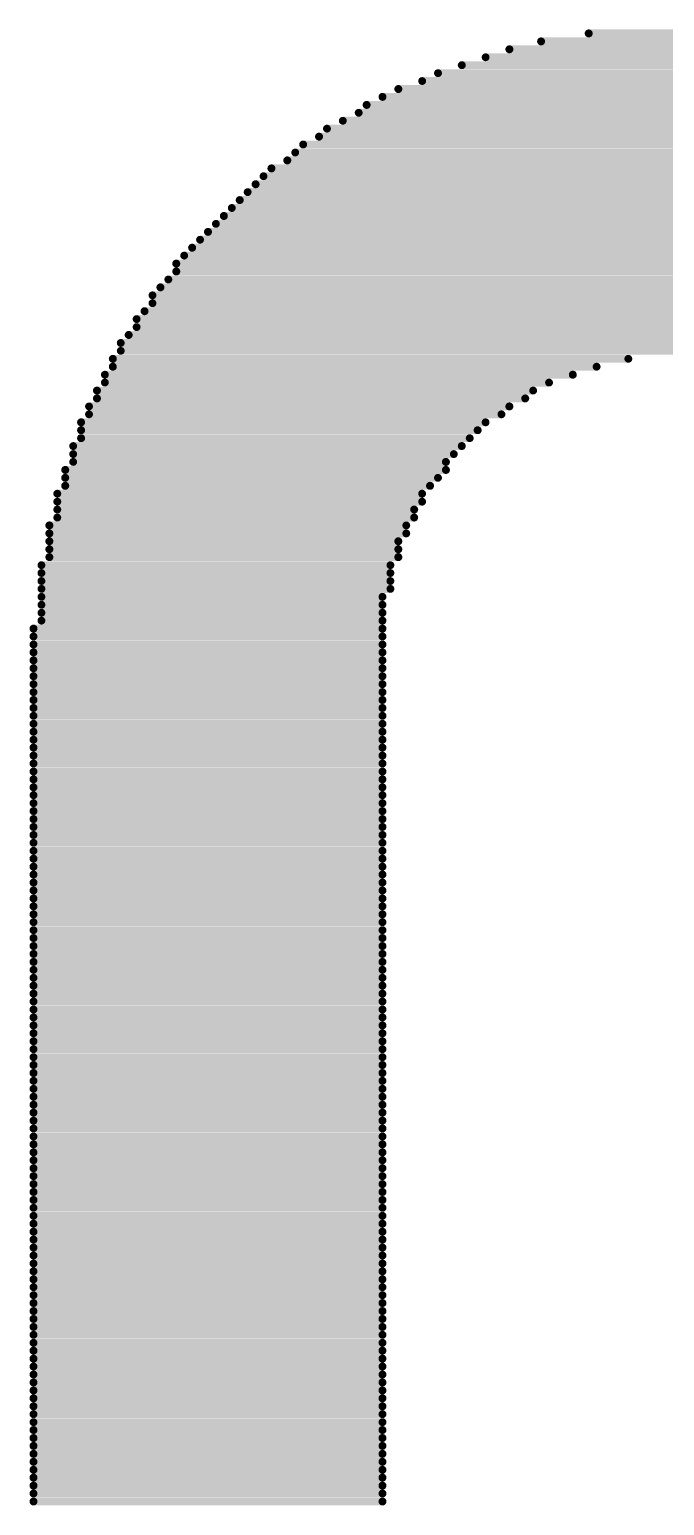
# Model space of a CAD drawing. Header units: millimetres. Extents: x 45 to 209, y 90 to 189.
# Drawn here: x 78.327 to 78.835, y 95.477 to 96.658 of the extents above; entities that cross this region are included whole.
import ezdxf

# ---------------------------------------------------------------- set-up
doc = ezdxf.new("R2010")
doc.units = ezdxf.units.MM
doc.layers.add('TopOverlay', color=2, linetype='Continuous')

# ---------------------------------------------------------------- blocks, each defined once
blk = doc.blocks.new('5394DE47_A0E8_4329_8464_7791B7C19310_62')
at = {"layer": 'TopOverlay', "const_width": 0.00635}
for points in [[(11.0569, 2.4926), (11.2664, 2.4926)], [(11.095, 2.499), (11.2283, 2.499)], [(11.0124, 2.4799), (11.3172, 2.4799)], [(11.0315, 2.4863), (11.2982, 2.4863)], [(10.9743, 2.4672), (11.3553, 2.4672)], [(10.9934, 2.4736), (11.3363, 2.4736)], [(10.9426, 2.4545), (11.3807, 2.4545)], [(10.9616, 2.4609), (11.368, 2.4609)], [(10.9172, 2.4418), (11.4061, 2.4418)], [(10.9299, 2.4482), (11.3934, 2.4482)], [(10.9108, 2.4355), (11.4188, 2.4355)], [(10.8854, 2.4228), (11.4379, 2.4228)], [(10.8981, 2.4291), (11.4315, 2.4291)], [(10.8664, 2.4101), (11.4569, 2.4101)], [(10.8791, 2.4164), (11.4506, 2.4164)], [(10.8537, 2.3974), (11.476, 2.3974)], [(10.86, 2.4037), (11.4696, 2.4037)], [(10.8346, 2.3847), (11.4887, 2.3847)], [(10.841, 2.391), (11.4823, 2.391)], [(10.8219, 2.372), (11.5077, 2.372)], [(10.8283, 2.3783), (11.5014, 2.3783)], [(10.8092, 2.3593), (11.5204, 2.3593)], [(10.8156, 2.3656), (11.5141, 2.3656)], [(10.8029, 2.3529), (11.5268, 2.3529)], [(10.7902, 2.3402), (12.2824, 2.3402)], [(10.7965, 2.3466), (11.5331, 2.3466)], [(10.7775, 2.3275), (12.2951, 2.3275)], [(10.7838, 2.3339), (12.2888, 2.3339)], [(10.7648, 2.3148), (12.3078, 2.3148)], [(10.7711, 2.3212), (12.3015, 2.3212)], [(10.7584, 2.3021), (12.3142, 2.3021)], [(10.7648, 2.3085), (12.3142, 2.3085)], [(10.7457, 2.2894), (12.3269, 2.2894)], [(10.7521, 2.2958), (12.3205, 2.2958)], [(10.7394, 2.2767), (12.3332, 2.2767)], [(10.7457, 2.2831), (12.3332, 2.2831)], [(10.733, 2.2704), (12.3396, 2.2704)], [(10.7267, 2.2577), (12.3459, 2.2577)], [(10.733, 2.264), (12.3459, 2.264)], [(10.7203, 2.2513), (12.3523, 2.2513)], [(10.7203, 2.245), (12.3523, 2.245)], [(10.714, 2.2386), (11.1267, 2.2386)], [(10.714, 2.2323), (11.1013, 2.2323)], [(10.7076, 2.2259), (11.0823, 2.2259)], [(10.7076, 2.2196), (11.0632, 2.2196)], [(10.7013, 2.2132), (11.0505, 2.2132)], [(10.7013, 2.2069), (11.0442, 2.2069)], [(10.6949, 2.2005), (11.0315, 2.2005)], [(10.6949, 2.1942), (11.0251, 2.1942)], [(10.6886, 2.1878), (11.0124, 2.1878)], [(10.6886, 2.1815), (11.0061, 2.1815)], [(10.6886, 2.1751), (10.9997, 2.1751)], [(10.6822, 2.1688), (10.9934, 2.1688)], [(10.6822, 2.1624), (10.987, 2.1624)], [(10.6759, 2.1497), (10.9807, 2.1497)], [(10.6822, 2.1561), (10.9807, 2.1561)], [(10.6759, 2.1434), (10.9743, 2.1434)], [(10.6759, 2.137), (10.968, 2.137)], [(10.6695, 2.1307), (10.9616, 2.1307)], [(10.6695, 2.1243), (10.9616, 2.1243)], [(10.6695, 2.118), (10.9553, 2.118)], [(10.6695, 2.1116), (10.9553, 2.1116)], [(10.6632, 2.1053), (10.9489, 2.1053)], [(10.6632, 2.0989), (10.9489, 2.0989)], [(10.6632, 2.0926), (10.9426, 2.0926)], [(10.6632, 2.0862), (10.9426, 2.0862)], [(10.6632, 2.0799), (10.9426, 2.0799)], [(10.6568, 2.0735), (10.9362, 2.0735)], [(10.6568, 2.0672), (10.9362, 2.0672)], [(10.6568, 2.0608), (10.9362, 2.0608)], [(10.6568, 2.0545), (10.9362, 2.0545)], [(10.6568, 2.0481), (10.9299, 2.0481)], [(10.6568, 2.0418), (10.9299, 2.0418)], [(10.6568, 2.0354), (10.9299, 2.0354)], [(10.6568, 2.0291), (10.9299, 2.0291)], [(10.6505, 2.0227), (10.9299, 2.0227)], [(10.6505, 2.0164), (10.9299, 2.0164)], [(10.6505, 2.01), (10.9299, 2.01)], [(10.6505, 2.0037), (10.9299, 2.0037)], [(10.6505, 1.9973), (10.9299, 1.9973)], [(10.6505, 1.991), (10.9299, 1.991)], [(10.6505, 1.9846), (10.9299, 1.9846)], [(10.6505, 1.9783), (10.9299, 1.9783)], [(10.6505, 1.9719), (10.9299, 1.9719)], [(10.6505, 1.9656), (10.9299, 1.9656)], [(10.6505, 1.9592), (10.9299, 1.9592)], [(10.6505, 1.9529), (10.9299, 1.9529)], [(10.6505, 1.9465), (10.9299, 1.9465)], [(10.6505, 1.9402), (10.9299, 1.9402)], [(10.6505, 1.9338), (10.9299, 1.9338)], [(10.6505, 1.9275), (10.9299, 1.9275)], [(10.6505, 1.9211), (10.9299, 1.9211)], [(10.6505, 1.9148), (10.9299, 1.9148)], [(10.6505, 1.9084), (10.9299, 1.9084)], [(10.6505, 1.9021), (10.9299, 1.9021)], [(10.6505, 1.8957), (10.9299, 1.8957)], [(10.6505, 1.8894), (10.9299, 1.8894)], [(10.6505, 1.883), (10.9299, 1.883)], [(10.6505, 1.8767), (10.9299, 1.8767)], [(10.6505, 1.8703), (10.9299, 1.8703)], [(10.6505, 1.864), (10.9299, 1.864)], [(10.6505, 1.8576), (10.9299, 1.8576)], [(10.6505, 1.8513), (10.9299, 1.8513)], [(10.6505, 1.8449), (10.9299, 1.8449)], [(10.6505, 1.8386), (10.9299, 1.8386)], [(10.6505, 1.8322), (10.9299, 1.8322)], [(10.6505, 1.8259), (10.9299, 1.8259)], [(10.6505, 1.8195), (10.9299, 1.8195)], [(10.6505, 1.8132), (10.9299, 1.8132)], [(10.6505, 1.8068), (10.9299, 1.8068)], [(10.6505, 1.8005), (10.9299, 1.8005)], [(10.6505, 1.7941), (10.9299, 1.7941)], [(10.6505, 1.7878), (10.9299, 1.7878)], [(10.6505, 1.7814), (10.9299, 1.7814)], [(10.6505, 1.7751), (10.9299, 1.7751)], [(10.6505, 1.7687), (10.9299, 1.7687)], [(10.6505, 1.7624), (10.9299, 1.7624)], [(10.6505, 1.756), (10.9299, 1.756)], [(10.6505, 1.7497), (10.9299, 1.7497)], [(10.6505, 1.7433), (10.9299, 1.7433)], [(10.6505, 1.737), (10.9299, 1.737)], [(10.6505, 1.7306), (10.9299, 1.7306)], [(10.6505, 1.7243), (10.9299, 1.7243)], [(10.6505, 1.7179), (10.9299, 1.7179)], [(10.6505, 1.7116), (10.9299, 1.7116)], [(10.6505, 1.7052), (10.9299, 1.7052)], [(10.6505, 1.6989), (10.9299, 1.6989)], [(10.6505, 1.6925), (10.9299, 1.6925)], [(10.6505, 1.6862), (10.9299, 1.6862)], [(10.6505, 1.6798), (10.9299, 1.6798)], [(10.6505, 1.6735), (10.9299, 1.6735)], [(10.6505, 1.6671), (10.9299, 1.6671)], [(10.6505, 1.6608), (10.9299, 1.6608)], [(10.6505, 1.6544), (10.9299, 1.6544)], [(10.6505, 1.6481), (10.9299, 1.6481)], [(10.6505, 1.6417), (10.9299, 1.6417)], [(10.6505, 1.6354), (10.9299, 1.6354)], [(10.6505, 1.629), (10.9299, 1.629)], [(10.6505, 1.6227), (10.9299, 1.6227)], [(10.6505, 1.6163), (10.9299, 1.6163)], [(10.6505, 1.61), (10.9299, 1.61)], [(10.6505, 1.6036), (10.9299, 1.6036)], [(10.6505, 1.5973), (10.9299, 1.5973)], [(10.6505, 1.5909), (10.9299, 1.5909)], [(10.6505, 1.5846), (10.9299, 1.5846)], [(10.6505, 1.5782), (10.9299, 1.5782)], [(10.6505, 1.5719), (10.9299, 1.5719)], [(10.6505, 1.5655), (10.9299, 1.5655)], [(10.6505, 1.5592), (10.9299, 1.5592)], [(10.6505, 1.5528), (10.9299, 1.5528)], [(10.6505, 1.5465), (10.9299, 1.5465)], [(10.6505, 1.5401), (10.9299, 1.5401)], [(10.6505, 1.5338), (10.9299, 1.5338)], [(10.6505, 1.5274), (10.9299, 1.5274)], [(10.6505, 1.5211), (10.9299, 1.5211)], [(10.6505, 1.5147), (10.9299, 1.5147)], [(10.6505, 1.5084), (10.9299, 1.5084)], [(10.6505, 1.502), (10.9299, 1.502)], [(10.6505, 1.4957), (10.9299, 1.4957)], [(10.6505, 1.4893), (10.9299, 1.4893)], [(10.6505, 1.483), (10.9299, 1.483)], [(10.6505, 1.4766), (10.9299, 1.4766)], [(10.6505, 1.4703), (10.9299, 1.4703)], [(10.6505, 1.4639), (10.9299, 1.4639)], [(10.6505, 1.4576), (10.9299, 1.4576)], [(10.6505, 1.4512), (10.9299, 1.4512)], [(10.6505, 1.4449), (10.9299, 1.4449)], [(10.6505, 1.4385), (10.9299, 1.4385)], [(10.6505, 1.4322), (10.9299, 1.4322)], [(10.6505, 1.4258), (10.9299, 1.4258)], [(10.6505, 1.4195), (10.9299, 1.4195)], [(10.6505, 1.4131), (10.9299, 1.4131)], [(10.6505, 1.4068), (10.9299, 1.4068)], [(10.6505, 1.4004), (10.9299, 1.4004)], [(10.6505, 1.3941), (10.9299, 1.3941)], [(10.6505, 1.3877), (10.9299, 1.3877)], [(10.6505, 1.3814), (10.9299, 1.3814)], [(10.6505, 1.375), (10.9299, 1.375)], [(10.6505, 1.3687), (10.9299, 1.3687)], [(10.6505, 1.3623), (10.9299, 1.3623)], [(10.6505, 1.356), (10.9299, 1.356)], [(10.6505, 1.3496), (10.9299, 1.3496)], [(10.6505, 1.3433), (10.9299, 1.3433)], [(10.6505, 1.3369), (10.9299, 1.3369)], [(10.6505, 1.3306), (10.9299, 1.3306)], [(10.6505, 1.3242), (10.9299, 1.3242)]]:
    blk.add_lwpolyline(points, dxfattribs=at)
at = {"layer": 'TopOverlay', "const_width": 0.00317}
for points in [[(11.0553, 2.4926, 1), (11.0585, 2.4926, 1)], [(11.0934, 2.499, 1), (11.0966, 2.499, 1)], [(11.0109, 2.4799, 1), (11.014, 2.4799, 1)], [(11.0299, 2.4863, 1), (11.0331, 2.4863, 1)], [(10.9728, 2.4672, 1), (10.9759, 2.4672, 1)], [(10.9918, 2.4736, 1), (10.995, 2.4736, 1)], [(10.941, 2.4545, 1), (10.9442, 2.4545, 1)], [(10.9601, 2.4609, 1), (10.9632, 2.4609, 1)], [(10.9156, 2.4418, 1), (10.9188, 2.4418, 1)], [(10.9283, 2.4482, 1), (10.9315, 2.4482, 1)], [(10.9093, 2.4355, 1), (10.9124, 2.4355, 1)], [(10.8839, 2.4228, 1), (10.887, 2.4228, 1)], [(10.8966, 2.4291, 1), (10.8997, 2.4291, 1)], [(10.8648, 2.4101, 1), (10.868, 2.4101, 1)], [(10.8775, 2.4164, 1), (10.8807, 2.4164, 1)], [(10.8521, 2.3974, 1), (10.8553, 2.3974, 1)], [(10.8585, 2.4037, 1), (10.8616, 2.4037, 1)], [(10.8331, 2.3847, 1), (10.8362, 2.3847, 1)], [(10.8394, 2.391, 1), (10.8426, 2.391, 1)], [(10.8204, 2.372, 1), (10.8235, 2.372, 1)], [(10.8267, 2.3783, 1), (10.8299, 2.3783, 1)], [(10.8077, 2.3593, 1), (10.8108, 2.3593, 1)], [(10.814, 2.3656, 1), (10.8172, 2.3656, 1)], [(10.8013, 2.3529, 1), (10.8045, 2.3529, 1)], [(10.7886, 2.3402, 1), (10.7918, 2.3402, 1)], [(10.795, 2.3466, 1), (10.7981, 2.3466, 1)], [(10.7759, 2.3275, 1), (10.7791, 2.3275, 1)], [(10.7823, 2.3339, 1), (10.7854, 2.3339, 1)], [(10.7632, 2.3148, 1), (10.7664, 2.3148, 1)], [(10.7696, 2.3212, 1), (10.7727, 2.3212, 1)], [(10.7569, 2.3021, 1), (10.76, 2.3021, 1)], [(10.7632, 2.3085, 1), (10.7664, 2.3085, 1)], [(10.7442, 2.2894, 1), (10.7473, 2.2894, 1)], [(10.7505, 2.2958, 1), (10.7537, 2.2958, 1)], [(10.7378, 2.2767, 1), (10.741, 2.2767, 1)], [(10.7442, 2.2831, 1), (10.7473, 2.2831, 1)], [(10.7315, 2.2704, 1), (10.7346, 2.2704, 1)], [(10.7251, 2.2577, 1), (10.7283, 2.2577, 1)], [(10.7315, 2.264, 1), (10.7346, 2.264, 1)], [(10.7188, 2.2513, 1), (10.7219, 2.2513, 1)], [(10.7188, 2.245, 1), (10.7219, 2.245, 1)], [(10.7124, 2.2386, 1), (10.7156, 2.2386, 1)], [(10.7124, 2.2323, 1), (10.7156, 2.2323, 1)], [(11.0998, 2.2323, 1), (11.1029, 2.2323, 1)], [(11.1252, 2.2386, 1), (11.1283, 2.2386, 1)], [(10.7061, 2.2259, 1), (10.7092, 2.2259, 1)], [(10.7061, 2.2196, 1), (10.7092, 2.2196, 1)], [(11.0617, 2.2196, 1), (11.0648, 2.2196, 1)], [(11.0807, 2.2259, 1), (11.0839, 2.2259, 1)], [(10.6997, 2.2132, 1), (10.7029, 2.2132, 1)], [(10.6997, 2.2069, 1), (10.7029, 2.2069, 1)], [(11.0426, 2.2069, 1), (11.0458, 2.2069, 1)], [(11.049, 2.2132, 1), (11.0521, 2.2132, 1)], [(10.6934, 2.2005, 1), (10.6965, 2.2005, 1)], [(10.6934, 2.1942, 1), (10.6965, 2.1942, 1)], [(11.0236, 2.1942, 1), (11.0267, 2.1942, 1)], [(11.0299, 2.2005, 1), (11.0331, 2.2005, 1)], [(10.687, 2.1878, 1), (10.6902, 2.1878, 1)], [(11.0109, 2.1878, 1), (11.014, 2.1878, 1)], [(10.687, 2.1815, 1), (10.6902, 2.1815, 1)], [(10.687, 2.1751, 1), (10.6902, 2.1751, 1)], [(10.9982, 2.1751, 1), (11.0013, 2.1751, 1)], [(11.0045, 2.1815, 1), (11.0077, 2.1815, 1)], [(10.6807, 2.1688, 1), (10.6838, 2.1688, 1)], [(10.6807, 2.1624, 1), (10.6838, 2.1624, 1)], [(10.9855, 2.1624, 1), (10.9886, 2.1624, 1)], [(10.9918, 2.1688, 1), (10.995, 2.1688, 1)], [(10.6743, 2.1497, 1), (10.6775, 2.1497, 1)], [(10.6807, 2.1561, 1), (10.6838, 2.1561, 1)], [(10.9791, 2.1561, 1), (10.9823, 2.1561, 1)], [(10.9791, 2.1497, 1), (10.9823, 2.1497, 1)], [(10.6743, 2.1434, 1), (10.6775, 2.1434, 1)], [(10.6743, 2.137, 1), (10.6775, 2.137, 1)], [(10.9664, 2.137, 1), (10.9696, 2.137, 1)], [(10.9728, 2.1434, 1), (10.9759, 2.1434, 1)], [(10.668, 2.1307, 1), (10.6711, 2.1307, 1)], [(10.668, 2.1243, 1), (10.6711, 2.1243, 1)], [(10.9601, 2.1307, 1), (10.9632, 2.1307, 1)], [(10.9601, 2.1243, 1), (10.9632, 2.1243, 1)], [(10.668, 2.118, 1), (10.6711, 2.118, 1)], [(10.668, 2.1116, 1), (10.6711, 2.1116, 1)], [(10.9537, 2.118, 1), (10.9569, 2.118, 1)], [(10.9537, 2.1116, 1), (10.9569, 2.1116, 1)], [(10.6616, 2.1053, 1), (10.6648, 2.1053, 1)], [(10.9474, 2.1053, 1), (10.9505, 2.1053, 1)], [(10.6616, 2.0989, 1), (10.6648, 2.0989, 1)], [(10.6616, 2.0926, 1), (10.6648, 2.0926, 1)], [(10.941, 2.0926, 1), (10.9442, 2.0926, 1)], [(10.9474, 2.0989, 1), (10.9505, 2.0989, 1)], [(10.6616, 2.0862, 1), (10.6648, 2.0862, 1)], [(10.6616, 2.0799, 1), (10.6648, 2.0799, 1)], [(10.941, 2.0862, 1), (10.9442, 2.0862, 1)], [(10.941, 2.0799, 1), (10.9442, 2.0799, 1)], [(10.6553, 2.0735, 1), (10.6584, 2.0735, 1)], [(10.6553, 2.0672, 1), (10.6584, 2.0672, 1)], [(10.9347, 2.0735, 1), (10.9378, 2.0735, 1)], [(10.9347, 2.0672, 1), (10.9378, 2.0672, 1)], [(10.6553, 2.0608, 1), (10.6584, 2.0608, 1)], [(10.6553, 2.0545, 1), (10.6584, 2.0545, 1)], [(10.9347, 2.0608, 1), (10.9378, 2.0608, 1)], [(10.9347, 2.0545, 1), (10.9378, 2.0545, 1)], [(10.6553, 2.0481, 1), (10.6584, 2.0481, 1)], [(10.6553, 2.0418, 1), (10.6584, 2.0418, 1)], [(10.9283, 2.0481, 1), (10.9315, 2.0481, 1)], [(10.9283, 2.0418, 1), (10.9315, 2.0418, 1)], [(10.6553, 2.0354, 1), (10.6584, 2.0354, 1)], [(10.6553, 2.0291, 1), (10.6584, 2.0291, 1)], [(10.9283, 2.0354, 1), (10.9315, 2.0354, 1)], [(10.9283, 2.0291, 1), (10.9315, 2.0291, 1)], [(10.6489, 2.0227, 1), (10.6521, 2.0227, 1)], [(10.9283, 2.0227, 1), (10.9315, 2.0227, 1)], [(10.6489, 2.0164, 1), (10.6521, 2.0164, 1)], [(10.6489, 2.01, 1), (10.6521, 2.01, 1)], [(10.9283, 2.0164, 1), (10.9315, 2.0164, 1)], [(10.9283, 2.01, 1), (10.9315, 2.01, 1)], [(10.6489, 2.0037, 1), (10.6521, 2.0037, 1)], [(10.6489, 1.9973, 1), (10.6521, 1.9973, 1)], [(10.9283, 2.0037, 1), (10.9315, 2.0037, 1)], [(10.9283, 1.9973, 1), (10.9315, 1.9973, 1)], [(10.6489, 1.991, 1), (10.6521, 1.991, 1)], [(10.6489, 1.9846, 1), (10.6521, 1.9846, 1)], [(10.9283, 1.991, 1), (10.9315, 1.991, 1)], [(10.9283, 1.9846, 1), (10.9315, 1.9846, 1)], [(10.6489, 1.9783, 1), (10.6521, 1.9783, 1)], [(10.6489, 1.9719, 1), (10.6521, 1.9719, 1)], [(10.9283, 1.9783, 1), (10.9315, 1.9783, 1)], [(10.9283, 1.9719, 1), (10.9315, 1.9719, 1)], [(10.6489, 1.9656, 1), (10.6521, 1.9656, 1)], [(10.6489, 1.9592, 1), (10.6521, 1.9592, 1)], [(10.9283, 1.9656, 1), (10.9315, 1.9656, 1)], [(10.9283, 1.9592, 1), (10.9315, 1.9592, 1)], [(10.6489, 1.9529, 1), (10.6521, 1.9529, 1)], [(10.6489, 1.9465, 1), (10.6521, 1.9465, 1)], [(10.9283, 1.9529, 1), (10.9315, 1.9529, 1)], [(10.9283, 1.9465, 1), (10.9315, 1.9465, 1)], [(10.6489, 1.9402, 1), (10.6521, 1.9402, 1)], [(10.9283, 1.9402, 1), (10.9315, 1.9402, 1)], [(10.6489, 1.9338, 1), (10.6521, 1.9338, 1)], [(10.6489, 1.9275, 1), (10.6521, 1.9275, 1)], [(10.9283, 1.9338, 1), (10.9315, 1.9338, 1)], [(10.9283, 1.9275, 1), (10.9315, 1.9275, 1)], [(10.6489, 1.9211, 1), (10.6521, 1.9211, 1)], [(10.6489, 1.9148, 1), (10.6521, 1.9148, 1)], [(10.9283, 1.9211, 1), (10.9315, 1.9211, 1)], [(10.9283, 1.9148, 1), (10.9315, 1.9148, 1)], [(10.6489, 1.9084, 1), (10.6521, 1.9084, 1)], [(10.6489, 1.9021, 1), (10.6521, 1.9021, 1)], [(10.9283, 1.9084, 1), (10.9315, 1.9084, 1)], [(10.9283, 1.9021, 1), (10.9315, 1.9021, 1)], [(10.6489, 1.8957, 1), (10.6521, 1.8957, 1)], [(10.6489, 1.8894, 1), (10.6521, 1.8894, 1)], [(10.9283, 1.8957, 1), (10.9315, 1.8957, 1)], [(10.9283, 1.8894, 1), (10.9315, 1.8894, 1)], [(10.6489, 1.883, 1), (10.6521, 1.883, 1)], [(10.6489, 1.8767, 1), (10.6521, 1.8767, 1)], [(10.9283, 1.883, 1), (10.9315, 1.883, 1)], [(10.9283, 1.8767, 1), (10.9315, 1.8767, 1)], [(10.6489, 1.8703, 1), (10.6521, 1.8703, 1)], [(10.6489, 1.864, 1), (10.6521, 1.864, 1)], [(10.9283, 1.8703, 1), (10.9315, 1.8703, 1)], [(10.9283, 1.864, 1), (10.9315, 1.864, 1)], [(10.6489, 1.8576, 1), (10.6521, 1.8576, 1)], [(10.6489, 1.8513, 1), (10.6521, 1.8513, 1)], [(10.9283, 1.8576, 1), (10.9315, 1.8576, 1)], [(10.9283, 1.8513, 1), (10.9315, 1.8513, 1)], [(10.6489, 1.8449, 1), (10.6521, 1.8449, 1)], [(10.9283, 1.8449, 1), (10.9315, 1.8449, 1)], [(10.6489, 1.8386, 1), (10.6521, 1.8386, 1)], [(10.6489, 1.8322, 1), (10.6521, 1.8322, 1)], [(10.9283, 1.8386, 1), (10.9315, 1.8386, 1)], [(10.9283, 1.8322, 1), (10.9315, 1.8322, 1)], [(10.6489, 1.8259, 1), (10.6521, 1.8259, 1)], [(10.6489, 1.8195, 1), (10.6521, 1.8195, 1)], [(10.9283, 1.8259, 1), (10.9315, 1.8259, 1)], [(10.9283, 1.8195, 1), (10.9315, 1.8195, 1)], [(10.6489, 1.8132, 1), (10.6521, 1.8132, 1)], [(10.6489, 1.8068, 1), (10.6521, 1.8068, 1)], [(10.9283, 1.8132, 1), (10.9315, 1.8132, 1)], [(10.9283, 1.8068, 1), (10.9315, 1.8068, 1)], [(10.6489, 1.8005, 1), (10.6521, 1.8005, 1)], [(10.6489, 1.7941, 1), (10.6521, 1.7941, 1)], [(10.9283, 1.8005, 1), (10.9315, 1.8005, 1)], [(10.9283, 1.7941, 1), (10.9315, 1.7941, 1)], [(10.6489, 1.7878, 1), (10.6521, 1.7878, 1)], [(10.6489, 1.7814, 1), (10.6521, 1.7814, 1)], [(10.9283, 1.7878, 1), (10.9315, 1.7878, 1)], [(10.9283, 1.7814, 1), (10.9315, 1.7814, 1)], [(10.6489, 1.7751, 1), (10.6521, 1.7751, 1)], [(10.6489, 1.7687, 1), (10.6521, 1.7687, 1)], [(10.9283, 1.7751, 1), (10.9315, 1.7751, 1)], [(10.9283, 1.7687, 1), (10.9315, 1.7687, 1)], [(10.6489, 1.7624, 1), (10.6521, 1.7624, 1)], [(10.9283, 1.7624, 1), (10.9315, 1.7624, 1)], [(10.6489, 1.756, 1), (10.6521, 1.756, 1)], [(10.6489, 1.7497, 1), (10.6521, 1.7497, 1)], [(10.9283, 1.756, 1), (10.9315, 1.756, 1)], [(10.9283, 1.7497, 1), (10.9315, 1.7497, 1)], [(10.6489, 1.7433, 1), (10.6521, 1.7433, 1)], [(10.6489, 1.737, 1), (10.6521, 1.737, 1)], [(10.9283, 1.7433, 1), (10.9315, 1.7433, 1)], [(10.9283, 1.737, 1), (10.9315, 1.737, 1)], [(10.6489, 1.7306, 1), (10.6521, 1.7306, 1)], [(10.6489, 1.7243, 1), (10.6521, 1.7243, 1)], [(10.9283, 1.7306, 1), (10.9315, 1.7306, 1)], [(10.9283, 1.7243, 1), (10.9315, 1.7243, 1)], [(10.6489, 1.7179, 1), (10.6521, 1.7179, 1)], [(10.6489, 1.7116, 1), (10.6521, 1.7116, 1)], [(10.9283, 1.7179, 1), (10.9315, 1.7179, 1)], [(10.9283, 1.7116, 1), (10.9315, 1.7116, 1)], [(10.6489, 1.7052, 1), (10.6521, 1.7052, 1)], [(10.6489, 1.6989, 1), (10.6521, 1.6989, 1)], [(10.9283, 1.7052, 1), (10.9315, 1.7052, 1)], [(10.9283, 1.6989, 1), (10.9315, 1.6989, 1)], [(10.6489, 1.6925, 1), (10.6521, 1.6925, 1)], [(10.6489, 1.6862, 1), (10.6521, 1.6862, 1)], [(10.9283, 1.6925, 1), (10.9315, 1.6925, 1)], [(10.9283, 1.6862, 1), (10.9315, 1.6862, 1)], [(10.6489, 1.6798, 1), (10.6521, 1.6798, 1)], [(10.9283, 1.6798, 1), (10.9315, 1.6798, 1)], [(10.6489, 1.6735, 1), (10.6521, 1.6735, 1)], [(10.6489, 1.6671, 1), (10.6521, 1.6671, 1)], [(10.9283, 1.6735, 1), (10.9315, 1.6735, 1)], [(10.9283, 1.6671, 1), (10.9315, 1.6671, 1)], [(10.6489, 1.6608, 1), (10.6521, 1.6608, 1)], [(10.6489, 1.6544, 1), (10.6521, 1.6544, 1)], [(10.9283, 1.6608, 1), (10.9315, 1.6608, 1)], [(10.9283, 1.6544, 1), (10.9315, 1.6544, 1)], [(10.6489, 1.6481, 1), (10.6521, 1.6481, 1)], [(10.6489, 1.6417, 1), (10.6521, 1.6417, 1)], [(10.9283, 1.6481, 1), (10.9315, 1.6481, 1)], [(10.9283, 1.6417, 1), (10.9315, 1.6417, 1)], [(10.6489, 1.6354, 1), (10.6521, 1.6354, 1)], [(10.6489, 1.629, 1), (10.6521, 1.629, 1)], [(10.9283, 1.6354, 1), (10.9315, 1.6354, 1)], [(10.9283, 1.629, 1), (10.9315, 1.629, 1)], [(10.6489, 1.6227, 1), (10.6521, 1.6227, 1)], [(10.6489, 1.6163, 1), (10.6521, 1.6163, 1)], [(10.9283, 1.6227, 1), (10.9315, 1.6227, 1)], [(10.9283, 1.6163, 1), (10.9315, 1.6163, 1)], [(10.6489, 1.61, 1), (10.6521, 1.61, 1)], [(10.6489, 1.6036, 1), (10.6521, 1.6036, 1)], [(10.9283, 1.61, 1), (10.9315, 1.61, 1)], [(10.9283, 1.6036, 1), (10.9315, 1.6036, 1)], [(10.6489, 1.5973, 1), (10.6521, 1.5973, 1)], [(10.9283, 1.5973, 1), (10.9315, 1.5973, 1)], [(10.6489, 1.5909, 1), (10.6521, 1.5909, 1)], [(10.6489, 1.5846, 1), (10.6521, 1.5846, 1)], [(10.9283, 1.5909, 1), (10.9315, 1.5909, 1)], [(10.9283, 1.5846, 1), (10.9315, 1.5846, 1)], [(10.6489, 1.5782, 1), (10.6521, 1.5782, 1)], [(10.6489, 1.5719, 1), (10.6521, 1.5719, 1)], [(10.9283, 1.5782, 1), (10.9315, 1.5782, 1)], [(10.9283, 1.5719, 1), (10.9315, 1.5719, 1)], [(10.6489, 1.5655, 1), (10.6521, 1.5655, 1)], [(10.6489, 1.5592, 1), (10.6521, 1.5592, 1)], [(10.9283, 1.5655, 1), (10.9315, 1.5655, 1)], [(10.9283, 1.5592, 1), (10.9315, 1.5592, 1)], [(10.6489, 1.5528, 1), (10.6521, 1.5528, 1)], [(10.6489, 1.5465, 1), (10.6521, 1.5465, 1)], [(10.9283, 1.5528, 1), (10.9315, 1.5528, 1)], [(10.9283, 1.5465, 1), (10.9315, 1.5465, 1)], [(10.6489, 1.5401, 1), (10.6521, 1.5401, 1)], [(10.6489, 1.5338, 1), (10.6521, 1.5338, 1)], [(10.9283, 1.5401, 1), (10.9315, 1.5401, 1)], [(10.9283, 1.5338, 1), (10.9315, 1.5338, 1)], [(10.6489, 1.5274, 1), (10.6521, 1.5274, 1)], [(10.6489, 1.5211, 1), (10.6521, 1.5211, 1)], [(10.9283, 1.5274, 1), (10.9315, 1.5274, 1)], [(10.9283, 1.5211, 1), (10.9315, 1.5211, 1)], [(10.6489, 1.5147, 1), (10.6521, 1.5147, 1)], [(10.9283, 1.5147, 1), (10.9315, 1.5147, 1)], [(10.6489, 1.5084, 1), (10.6521, 1.5084, 1)], [(10.6489, 1.502, 1), (10.6521, 1.502, 1)], [(10.9283, 1.5084, 1), (10.9315, 1.5084, 1)], [(10.9283, 1.502, 1), (10.9315, 1.502, 1)], [(10.6489, 1.4957, 1), (10.6521, 1.4957, 1)], [(10.6489, 1.4893, 1), (10.6521, 1.4893, 1)], [(10.9283, 1.4957, 1), (10.9315, 1.4957, 1)], [(10.9283, 1.4893, 1), (10.9315, 1.4893, 1)], [(10.6489, 1.483, 1), (10.6521, 1.483, 1)], [(10.6489, 1.4766, 1), (10.6521, 1.4766, 1)], [(10.9283, 1.483, 1), (10.9315, 1.483, 1)], [(10.9283, 1.4766, 1), (10.9315, 1.4766, 1)], [(10.6489, 1.4703, 1), (10.6521, 1.4703, 1)], [(10.6489, 1.4639, 1), (10.6521, 1.4639, 1)], [(10.9283, 1.4703, 1), (10.9315, 1.4703, 1)], [(10.9283, 1.4639, 1), (10.9315, 1.4639, 1)], [(10.6489, 1.4576, 1), (10.6521, 1.4576, 1)], [(10.6489, 1.4512, 1), (10.6521, 1.4512, 1)], [(10.9283, 1.4576, 1), (10.9315, 1.4576, 1)], [(10.9283, 1.4512, 1), (10.9315, 1.4512, 1)], [(10.6489, 1.4449, 1), (10.6521, 1.4449, 1)], [(10.6489, 1.4385, 1), (10.6521, 1.4385, 1)], [(10.9283, 1.4449, 1), (10.9315, 1.4449, 1)], [(10.9283, 1.4385, 1), (10.9315, 1.4385, 1)], [(10.6489, 1.4322, 1), (10.6521, 1.4322, 1)], [(10.9283, 1.4322, 1), (10.9315, 1.4322, 1)], [(10.6489, 1.4258, 1), (10.6521, 1.4258, 1)], [(10.6489, 1.4195, 1), (10.6521, 1.4195, 1)], [(10.9283, 1.4258, 1), (10.9315, 1.4258, 1)], [(10.9283, 1.4195, 1), (10.9315, 1.4195, 1)], [(10.6489, 1.4131, 1), (10.6521, 1.4131, 1)], [(10.6489, 1.4068, 1), (10.6521, 1.4068, 1)], [(10.9283, 1.4131, 1), (10.9315, 1.4131, 1)], [(10.9283, 1.4068, 1), (10.9315, 1.4068, 1)], [(10.6489, 1.4004, 1), (10.6521, 1.4004, 1)], [(10.6489, 1.3941, 1), (10.6521, 1.3941, 1)], [(10.9283, 1.4004, 1), (10.9315, 1.4004, 1)], [(10.9283, 1.3941, 1), (10.9315, 1.3941, 1)], [(10.6489, 1.3877, 1), (10.6521, 1.3877, 1)], [(10.6489, 1.3814, 1), (10.6521, 1.3814, 1)], [(10.9283, 1.3877, 1), (10.9315, 1.3877, 1)], [(10.9283, 1.3814, 1), (10.9315, 1.3814, 1)], [(10.6489, 1.375, 1), (10.6521, 1.375, 1)], [(10.6489, 1.3687, 1), (10.6521, 1.3687, 1)], [(10.9283, 1.375, 1), (10.9315, 1.375, 1)], [(10.9283, 1.3687, 1), (10.9315, 1.3687, 1)], [(10.6489, 1.3623, 1), (10.6521, 1.3623, 1)], [(10.6489, 1.356, 1), (10.6521, 1.356, 1)], [(10.9283, 1.3623, 1), (10.9315, 1.3623, 1)], [(10.9283, 1.356, 1), (10.9315, 1.356, 1)], [(10.6489, 1.3496, 1), (10.6521, 1.3496, 1)], [(10.9283, 1.3496, 1), (10.9315, 1.3496, 1)], [(10.6489, 1.3433, 1), (10.6521, 1.3433, 1)], [(10.6489, 1.3369, 1), (10.6521, 1.3369, 1)], [(10.9283, 1.3433, 1), (10.9315, 1.3433, 1)], [(10.9283, 1.3369, 1), (10.9315, 1.3369, 1)], [(10.6489, 1.3306, 1), (10.6521, 1.3306, 1)], [(10.6489, 1.3242, 1), (10.6521, 1.3242, 1)], [(10.9283, 1.3306, 1), (10.9315, 1.3306, 1)], [(10.9283, 1.3242, 1), (10.9315, 1.3242, 1)]]:
    blk.add_lwpolyline(points, format="xyb", close=True, dxfattribs=at)

msp = doc.modelspace()

# ---------------------------------------------------------------- block references
at = {"rotation": 360}
msp.add_blockref('5394DE47_A0E8_4329_8464_7791B7C19310_62', (67.6797, 94.1556), dxfattribs=at)

doc.saveas('drawing.dxf')
